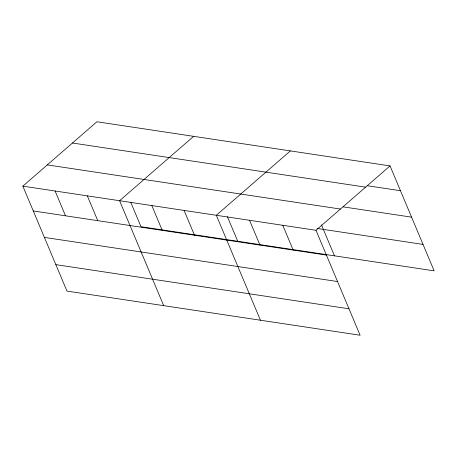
<?xml version="1.0" encoding="UTF-8"?>
<svg xmlns="http://www.w3.org/2000/svg" width="457" height="457" viewBox="0 0 457 457"><rect width="100%" height="100%" fill="white"/><g stroke="black" fill="none" stroke-linecap="round" stroke-linejoin="round"><path stroke-width="0.69" d="M22.85 186.148L315.993 230.294L360.105 335.238L66.962 291.086L22.85 186.148L96.895 121.762L390.038 165.914L434.15 270.852L141.007 226.706L130.708 202.2M193.631 136.335L119.585 200.714L163.703 305.659M290.366 150.901L216.321 215.281L260.439 320.226M315.993 230.294L390.038 165.914M367.239 185.713L400.463 190.718M72.457 143.012L365.6 187.159M343.058 206.844L411.58 217.161M47.282 164.897L340.425 209.049M317.055 228.449L423.033 244.409M33.275 210.951L326.418 255.097M44.392 237.394L337.534 281.541M55.845 264.643L348.988 308.789M321.454 224.855L334.484 255.846M282.769 225.29L293.194 250.093M249.545 220.285L259.976 245.089M227.443 216.767L237.743 241.273M184.08 210.426L194.505 235.229M151.833 205.57L162.258 230.374M87.338 195.859L97.769 220.662M55.097 191.003L65.522 215.807"/></g></svg>
